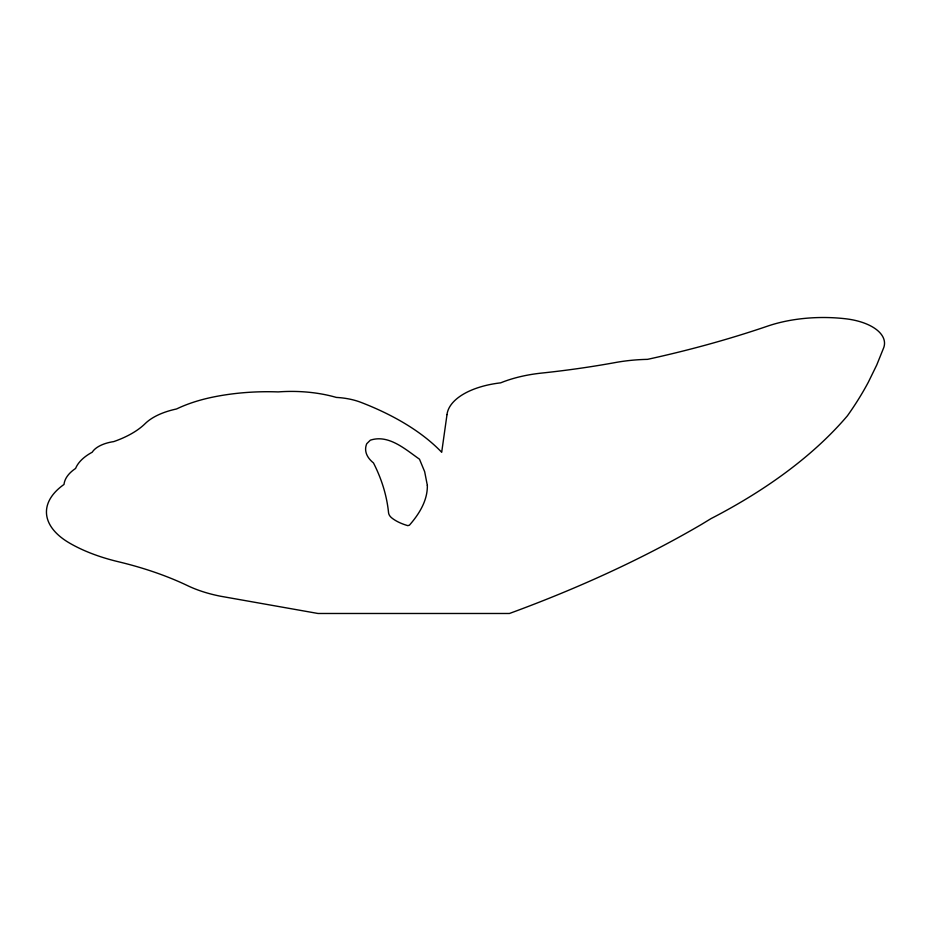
<?xml version="1.0" encoding="UTF-8"?>
<svg xmlns="http://www.w3.org/2000/svg" width="931" height="931" viewBox="0 0 931 931"><rect width="100%" height="100%" fill="white"/><g stroke="black" fill="none" stroke-linecap="round" stroke-linejoin="round"><path stroke-width="1.4" d="M447.008 414.586L441.69 452.268A276.728 138.358 0 0 0 360.891 402.343A48.761 24.381 0 0 0 336.347 397.421A89.446 44.723 0 0 0 278.194 391.916A143.77 71.885 0 0 0 213.502 396.978A116.259 58.129 0 0 0 176.529 408.977A62.54 31.27 0 0 0 145.224 423.57A98.069 49.04 0 0 1 113.757 441.597A32.108 16.06 0 0 0 92.227 452.21A67.451 33.725 0 0 0 75.586 468.456A58.63 29.315 0 0 0 64.018 484.446A95.16 47.586 0 0 0 69.336 542.948A149.135 74.573 0 0 0 118.295 561.719A266.417 133.214 0 0 1 187.701 585.704A101.025 50.518 0 0 0 220.577 596.236L318.018 613.482L509.432 613.482A1133.83 566.909 0 0 0 701.38 524.479L711.028 518.614A676.814 338.407 0 0 0 847.396 415.831A858.196 429.098 0 0 0 868.367 382.129L876.746 364.987L883.717 347.694A50.216 25.102 0 0 0 845.604 318.774A98.837 49.413 0 0 0 767.633 326.118A735.537 367.768 0 0 1 647.545 359.354A107.042 53.521 0 0 0 615.426 362.531A541.923 270.968 0 0 1 541.574 373.087A96.277 48.133 0 0 0 500.657 382.85A69.255 34.633 0 0 0 447.008 414.586M427.352 485.435C427.597 500.692 419.101 514.121 409.407 525.2L407.801 525.643A46.224 23.112 0 0 1 392.021 518.125A21.948 10.974 0 0 1 388.553 512.737A504.974 252.487 0 0 0 373.471 462.928A52.311 26.161 0 0 1 366.756 443.703L370.329 440.188C388.681 434.067 405.555 449.51 419.485 459.192L424.664 471.691L427.352 485.435"/></g></svg>
